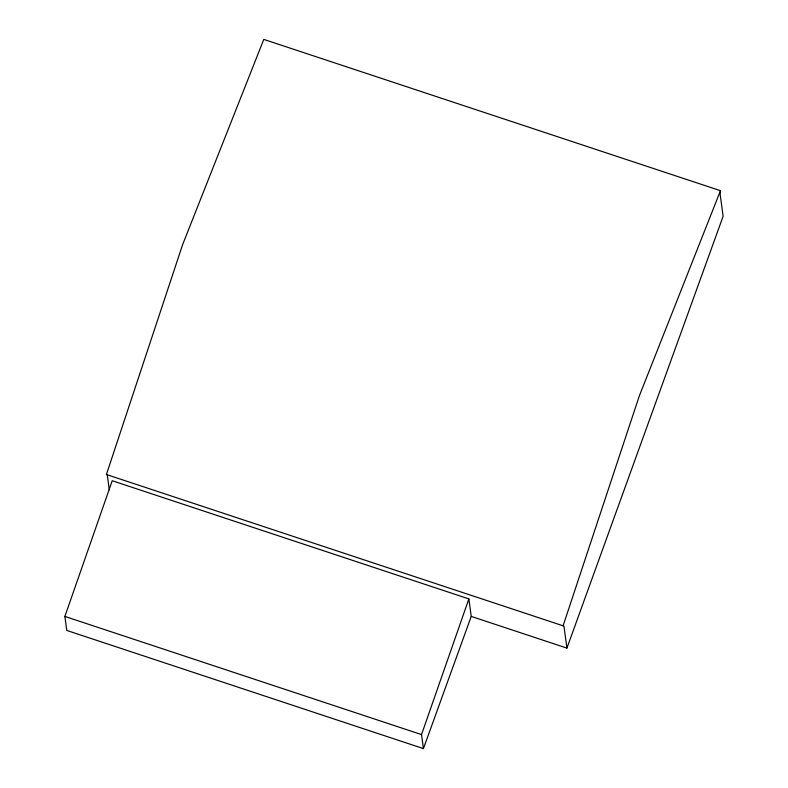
<?xml version="1.0" encoding="UTF-8"?>
<svg xmlns="http://www.w3.org/2000/svg" width="788" height="788" viewBox="0 0 788 788"><rect width="100%" height="100%" fill="white"/><g stroke="black" fill="none" stroke-linecap="round" stroke-linejoin="round"><path stroke-width="1.18" d="M109.296 489.86L107.257 474.8L106.41 474.504L182.619 244.635L263.793 39.4L720.478 190.696L720.153 194.272L723.128 216.276L566.927 648.11L471.234 616.413L468.87 598.9L112.221 480.739L64.872 616.433L66.773 630.439L423.422 748.6L471.234 616.413M566.927 648.11L563.952 626.105L563.095 625.8L639.314 395.931L720.478 190.696M423.422 748.6L421.531 734.583L468.87 598.9M106.41 474.504L563.095 625.8M64.872 616.433L421.531 734.583"/></g></svg>
